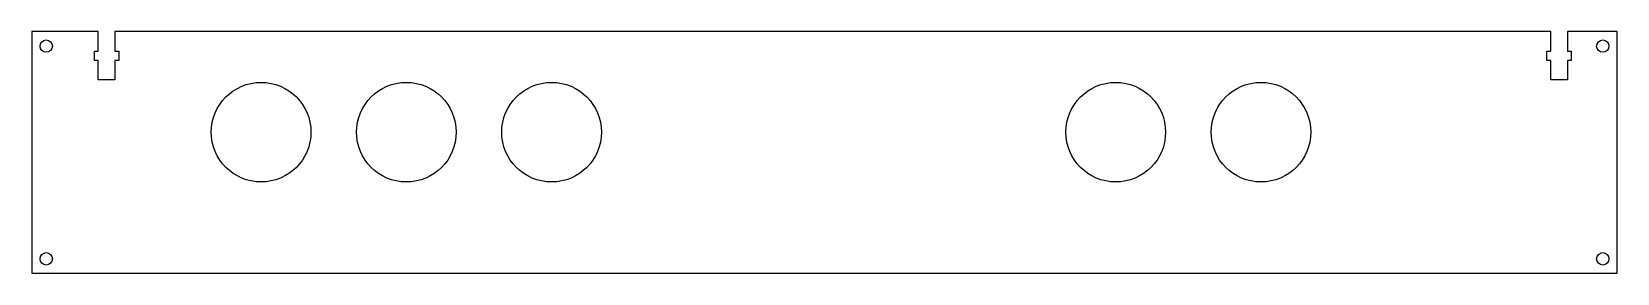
# Model space of a CAD drawing. Header units: inches. Extents: x -18.1 to -1.7, y 5.5 to 8.
import ezdxf

# ---------------------------------------------------------------- set-up
doc = ezdxf.new("R2010")
doc.units = ezdxf.units.IN
doc.header["$MEASUREMENT"] = 0

msp = doc.modelspace()

# ---------------------------------------------------------------- linework, layer by layer
at = {"color": 7, "linetype": 'Continuous', "lineweight": 25}
for p, q in [((-18.065, 7.962), (-18.065, 5.462)), ((-17.378, 7.962), (-18.065, 7.962)), ((-17.378, 7.759), (-17.378, 7.962)), ((-2.378, 7.962), (-17.205, 7.962)), ((-17.205, 7.962), (-17.205, 7.759)), ((-2.378, 7.759), (-2.378, 7.962)), ((-2.205, 7.962), (-2.205, 7.759)), ((-1.69, 7.962), (-2.205, 7.962)), ((-1.69, 5.462), (-1.69, 7.962)), ((-17.416, 7.759), (-17.378, 7.759)), ((-17.416, 7.665), (-17.416, 7.759)), ((-17.205, 7.759), (-17.166, 7.759)), ((-17.166, 7.759), (-17.166, 7.665)), ((-2.416, 7.759), (-2.378, 7.759)), ((-2.416, 7.665), (-2.416, 7.759)), ((-2.205, 7.759), (-2.166, 7.759)), ((-2.166, 7.759), (-2.166, 7.665)), ((-17.378, 7.665), (-17.416, 7.665)), ((-17.378, 7.462), (-17.378, 7.665)), ((-17.205, 7.665), (-17.205, 7.462)), ((-17.166, 7.665), (-17.205, 7.665)), ((-2.378, 7.665), (-2.416, 7.665)), ((-2.378, 7.462), (-2.378, 7.665)), ((-2.205, 7.665), (-2.205, 7.462)), ((-2.166, 7.665), (-2.205, 7.665)), ((-17.205, 7.462), (-17.378, 7.462)), ((-2.205, 7.462), (-2.378, 7.462)), ((-18.065, 5.462), (-1.69, 5.462))]:
    msp.add_line(p, q, dxfattribs=at)
for centre, radius in [((-17.915, 7.812), 0.064), ((-1.84, 7.812), 0.064), ((-15.696, 6.922), 0.515), ((-14.196, 6.922), 0.515), ((-12.696, 6.922), 0.515), ((-6.87, 6.922), 0.515), ((-5.37, 6.922), 0.515), ((-17.915, 5.612), 0.064), ((-1.84, 5.612), 0.064)]:
    msp.add_circle(centre, radius, dxfattribs=at)

doc.saveas('drawing.dxf')
